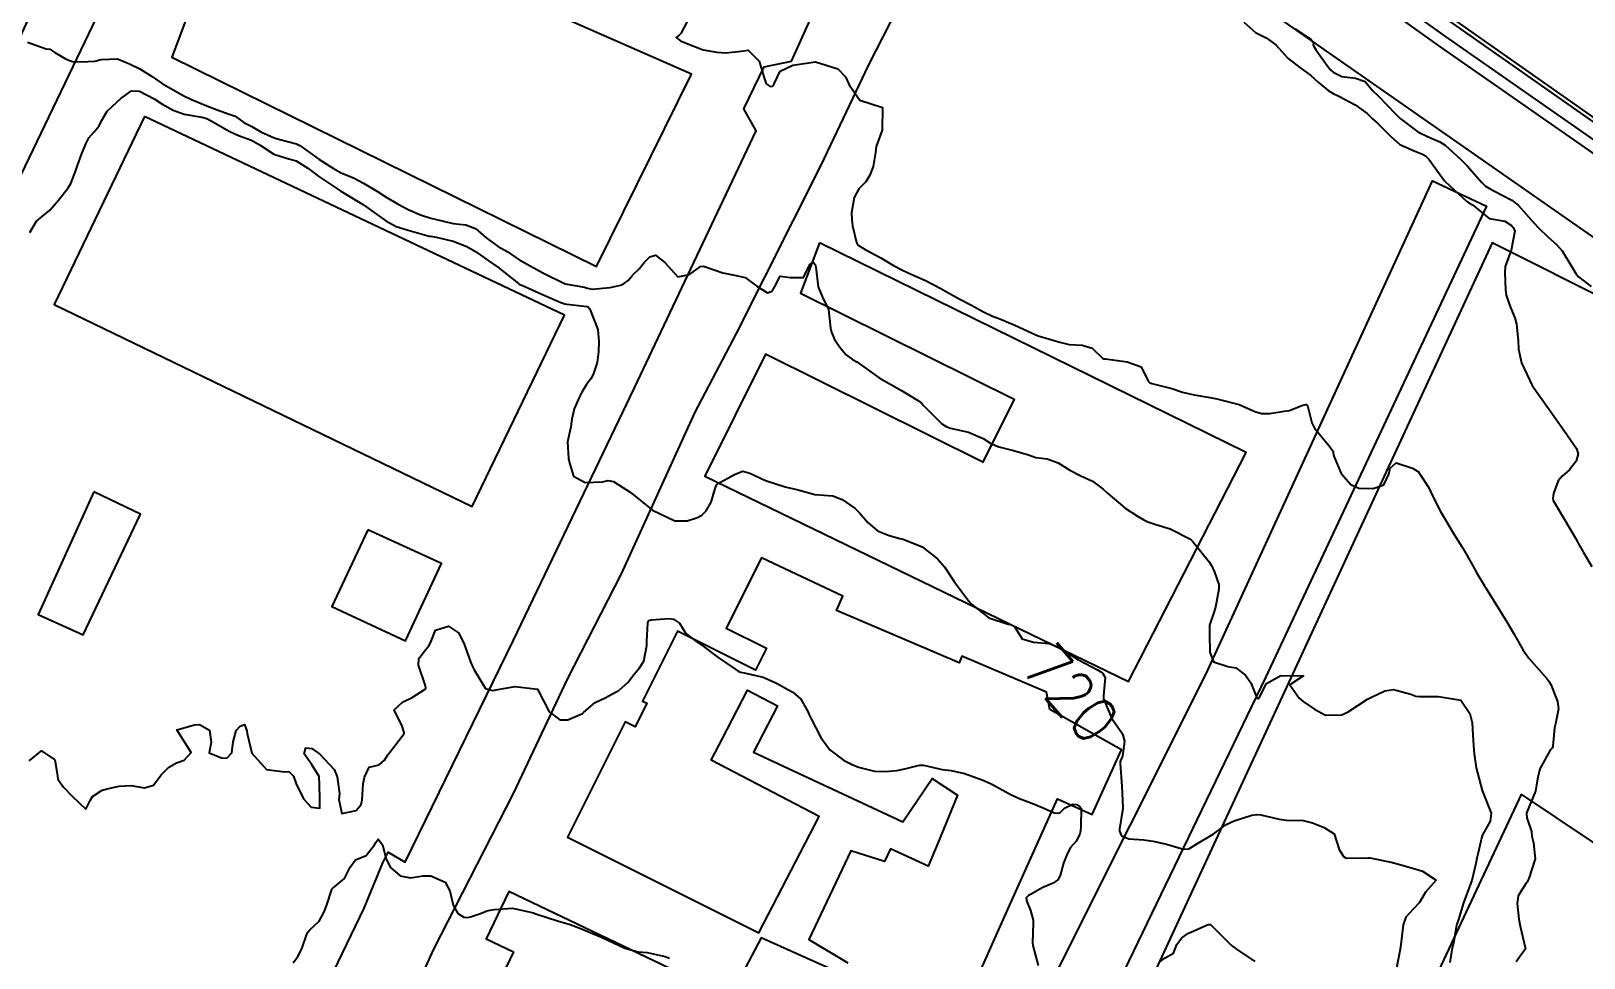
# Model space of a CAD drawing. Header units: metres. Extents: x 307586 to 320046, y 7427249 to 7434250.
# Drawn here: x 308882.6 to 309020.5, y 7432705.4 to 7432787.7 of the extents above; entities that cross this region are included whole.
import ezdxf
from ezdxf.enums import TextEntityAlignment as Align

# ---------------------------------------------------------------- set-up
doc = ezdxf.new("R2010")
doc.units = ezdxf.units.M
doc.header["$MEASUREMENT"] = 0
for name, color, linetype in [('Area Verde e Lazer', 45, 'Continuous'), ('Cotas', 45, 'Continuous'), ('Curvas de Nivel 1m', 11, 'Continuous'), ('Curvas de Nivel 5m', 15, 'Continuous'), ('Edificações', 30, 'Continuous'), ('Vias Primárias', 230, 'Continuous')]:
    doc.layers.add(name, color=color, linetype=linetype)
doc.styles.add('Style-STANDARD', font='STANDARD.shx')

msp = doc.modelspace()

# ---------------------------------------------------------------- linework, layer by layer
at = {"layer": 'Area Verde e Lazer'}
msp.add_lwpolyline([(309028.93, 7432774.32), (309006.07, 7432790.32), (308979.86, 7432809.04), (308949.43, 7432830.54), (308928.29, 7432845.62), (308913.05, 7432855.35), (308899.06, 7432863.2), (308893.28, 7432866.33), (308891.47, 7432866.85), (308890.26, 7432866.25), (308888.85, 7432863.5), (308888.18, 7432862.09), (308887.3, 7432860.74), (308886.29, 7432859), (308885.42, 7432858.33), (308886.37, 7432857.1), (308909.48, 7432846.43), (308932.47, 7432836.15), (308945.11, 7432829.97), (308954.18, 7432824.73), (308968.7, 7432815.32), (308983.63, 7432804.76), (309008.17, 7432787.2), (309038.49, 7432766.08)], dxfattribs=at)
at = {"layer": 'Curvas de Nivel 1m', "flags": 128}
for points, elevation in [([(308941.17, 7432789.08), (308940.31, 7432787.44), (308940.13, 7432787.27), (308939.91, 7432787.09), (308940.3, 7432786.81), (308940.79, 7432786.59), (308942.29, 7432786), (308943.53, 7432785.8), (308944.28, 7432785.73), (308945.45, 7432785.86), (308946.29, 7432785.98), (308947.29, 7432785), (308947.73, 7432783.52), (308947.91, 7432782.99), (308948.25, 7432782.74), (308948.47, 7432782.77), (308948.61, 7432782.99), (308949.14, 7432784.1), (308950.27, 7432784.65), (308952.27, 7432784.94), (308954.27, 7432784.31), (308954.96, 7432783.61), (308955.26, 7432782.9), (308956.23, 7432781.53), (308958.22, 7432780.87), (308958.2, 7432778.87), (308957.66, 7432777.4), (308957.62, 7432776.88), (308957.4, 7432775.64), (308957.1, 7432774.88), (308956.74, 7432774.29), (308956.14, 7432773.65), (308955.73, 7432772.9), (308955.49, 7432771.52), (308955.5, 7432770.9), (308955.56, 7432770.36), (308955.91, 7432768.89), (308955.97, 7432768.78), (308956.08, 7432768.65), (308956.68, 7432768.28), (308958.07, 7432767.52), (308959.21, 7432766.86), (308960.06, 7432766.4), (308960.83, 7432766.06), (308962.04, 7432765.53), (308963.4, 7432764.81), (308964.03, 7432764.46), (308965.11, 7432763.87), (308966.02, 7432763.38), (308966.41, 7432763.17), (308967.15, 7432762.76), (308968.01, 7432762.34), (308968.65, 7432762.1), (308970, 7432761.56), (308971.85, 7432760.7), (308971.94, 7432760.66), (308971.98, 7432760.64), (308972.07, 7432760.61), (308973.98, 7432760.03), (308974.8, 7432759.84), (308975.97, 7432759.76), (308976.85, 7432759.52), (308977.77, 7432758.63), (308977.89, 7432758.56), (308977.96, 7432758.55), (308978.04, 7432758.55), (308979.96, 7432758.28), (308981.2, 7432757.84), (308981.84, 7432756.58), (308981.94, 7432756.45), (308982.15, 7432756.37), (308983.93, 7432755.93), (308984.87, 7432755.61), (308985.93, 7432755.36), (308987.3, 7432755.14), (308987.92, 7432755), (308989.91, 7432754.49), (308991.32, 7432753.88), (308991.91, 7432753.7), (308992.65, 7432753.71), (308993.91, 7432753.9), (308994.38, 7432753.96), (308995.48, 7432754.42), (308995.83, 7432754.51), (308995.91, 7432754.49), (308995.98, 7432754.42), (308996.38, 7432752.89), (308996.6, 7432752.41), (308997.87, 7432750.86), (308998.24, 7432750.39), (308998.31, 7432749.93), (308998.98, 7432748.38), (308999.83, 7432747.4), (309000.55, 7432747.08), (309001.83, 7432747.05), (309002.78, 7432747.38), (309003.22, 7432748.33), (309003.33, 7432748.85), (309003.85, 7432749.32), (309005.31, 7432748.84), (309005.85, 7432748.53), (309005.93, 7432748.39), (309005.99, 7432748.3), (309006.72, 7432747.17), (309007.16, 7432746.28), (309007.8, 7432745), (309008.23, 7432744.27), (309008.92, 7432743.12), (309009.46, 7432742.25), (309009.77, 7432741.74), (309010.63, 7432740.24), (309011.04, 7432739.53), (309011.72, 7432738.39), (309011.83, 7432738.22), (309012.01, 7432737.92), (309013.07, 7432736.21), (309013.69, 7432735.19), (309014.28, 7432734.19), (309015.15, 7432732.7), (309015.49, 7432732.18), (309015.65, 7432731.99), (309017.24, 7432730.16), (309017.41, 7432729.94), (309017.62, 7432729.59), (309018.2, 7432728.14), (309018.27, 7432727.47), (309018, 7432726.15), (309017.93, 7432725.79), (309017.79, 7432724.15), (309017.71, 7432723.99), (309017.55, 7432723.82), (309016.63, 7432722.16), (309016.43, 7432721.26), (309016.23, 7432720.17), (309015.48, 7432718.29), (309015.45, 7432718.21), (309015.45, 7432718.18), (309015.48, 7432717.8), (309015.87, 7432716.58), (309015.91, 7432716.17), (309016.05, 7432715.58), (309016.22, 7432714.17), (309015.66, 7432712.42), (309015.53, 7432712.18), (309015.49, 7432712.1), (309015.41, 7432712), (309014.71, 7432710.87), (309014.62, 7432710.19), (309014.76, 7432708.8), (309014.87, 7432708.18), (309015.34, 7432706.18), (309014.51, 7432705)], 718), ([(308990.32, 7432788.46), (308991.37, 7432787.53), (308992.31, 7432787.07), (308993.16, 7432786.45), (308994.28, 7432785.23), (308995.3, 7432784.43), (308996.27, 7432783.72), (308996.95, 7432783.1), (308997.83, 7432782.4), (308998.25, 7432782.13), (308998.76, 7432781.87), (309000.23, 7432781.1), (309001.29, 7432780.35), (309001.76, 7432779.88), (309002.21, 7432779.48), (309003.35, 7432778.33), (309004.2, 7432777.58), (309005.47, 7432777.02), (309006.19, 7432776.74), (309006.47, 7432776.58), (309006.77, 7432776.29), (309008.15, 7432774.36), (309008.24, 7432774.27), (309010.14, 7432772.52), (309010.31, 7432772.42), (309010.65, 7432772.24), (309012.11, 7432771.02), (309013.52, 7432770.79), (309014.11, 7432770.41), (309014.28, 7432770.2), (309014.39, 7432769.91), (309014.08, 7432768.2), (309013.53, 7432766.75), (309013.5, 7432766.21), (309013.56, 7432764.68), (309013.63, 7432764.2), (309014.02, 7432763.11), (309014.4, 7432762.2), (309014.56, 7432761.64), (309014.7, 7432760.19), (309014.74, 7432759.43), (309014.99, 7432758.19), (309015.94, 7432756.18), (309017.38, 7432754.16), (309017.6, 7432753.85), (309017.91, 7432753.43), (309018.82, 7432752.14), (309019.87, 7432750.6), (309020.03, 7432750.13), (309019.86, 7432749.47), (309019.27, 7432748.71), (309018.61, 7432748.14), (309018.26, 7432747.73), (309017.83, 7432746.59), (309017.77, 7432746.15), (309017.82, 7432745.98), (309018.9, 7432744.14), (309019.78, 7432742.63), (309019.96, 7432742.32), (309020.07, 7432742.13), (309020.51, 7432741.37), (309021.24, 7432740.11)], 717), ([(308994.89, 7432787.87), (308996.31, 7432786.93), (308996.51, 7432786.62), (308996.5, 7432786.42), (308996.74, 7432785.97), (308997.88, 7432784.4), (308998.07, 7432784.19), (308998.27, 7432784.03), (308999.02, 7432783.63), (309000.26, 7432783.48), (309001.1, 7432783.2), (309001.8, 7432782.35), (309002.25, 7432781.91), (309003.79, 7432780.32), (309004.22, 7432779.89), (309005.79, 7432778.72), (309006.2, 7432778.51), (309006.35, 7432778.44), (309006.63, 7432778.29), (309007.74, 7432777.82), (309008.2, 7432777.52), (309009.6, 7432776.26), (309010.17, 7432775.7), (309011.47, 7432774.23), (309011.81, 7432773.89), (309012.15, 7432773.68), (309013.22, 7432773.13), (309014.14, 7432772.66), (309014.72, 7432772.19), (309016.11, 7432770.61), (309016.52, 7432770.17), (309017.33, 7432769.39), (309018.09, 7432768.72), (309018.62, 7432768.14), (309019.48, 7432766.72), (309019.81, 7432766.13), (309020.06, 7432765.84), (309021.19, 7432764.97)], 716), ([(308882.29, 7432786.67), (308883.94, 7432786.1), (308884.28, 7432786.05), (308884.45, 7432785.93), (308884.71, 7432785.75), (308885.71, 7432785.18), (308886.27, 7432784.96), (308887.05, 7432784.94), (308888.27, 7432785), (308888.82, 7432785.15), (308890.27, 7432785.2), (308891.34, 7432784.75), (308892.26, 7432784.3), (308893.3, 7432783.65), (308894.24, 7432783.01), (308895.65, 7432782.2), (308896.23, 7432781.89), (308896.84, 7432781.6), (308898.22, 7432781.04), (308899.14, 7432780.66), (308900.21, 7432780.3), (308900.74, 7432780.1), (308901.51, 7432779.55), (308901.96, 7432779.3), (308902.2, 7432779.19), (308903.01, 7432778.72), (308904.19, 7432778.17), (308904.7, 7432778.03), (308906.18, 7432777.65), (308906.47, 7432777.49), (308908.17, 7432776.3), (308909.45, 7432775.46), (308910.15, 7432775.08), (308911.3, 7432774.59), (308912.14, 7432774.17), (308913.37, 7432773.41), (308914.13, 7432772.93), (308915.22, 7432772.28), (308916.11, 7432771.81), (308917.18, 7432771.36), (308918.1, 7432771.06), (308918.5, 7432770.95), (308920.1, 7432770.59), (308921.23, 7432770.45), (308922.09, 7432770.12), (308923.04, 7432769.29), (308924.08, 7432768.53), (308924.89, 7432768.09), (308926.06, 7432767.3), (308926.14, 7432767.25), (308928.05, 7432766.19), (308930.03, 7432765.21), (308931.75, 7432764.91), (308932.03, 7432764.84), (308932.45, 7432764.75), (308934.03, 7432764.88), (308935.1, 7432765.14), (308935.65, 7432765.52), (308936.05, 7432766.02), (308936.62, 7432766.56), (308937.05, 7432767.12), (308937.57, 7432767.61), (308938.07, 7432767.76), (308938.89, 7432767.1), (308940.04, 7432765.84), (308941.08, 7432766.05), (308942.06, 7432766.77), (308942.33, 7432766.79), (308944.05, 7432766.21), (308945.08, 7432765.99), (308946.04, 7432765.79), (308947.06, 7432765), (308948.03, 7432764.42), (308948.44, 7432764.57), (308948.68, 7432764.98), (308949.13, 7432765.9), (308950.05, 7432765.78), (308951.21, 7432765.79), (308951.79, 7432766.94), (308952.07, 7432767.15), (308952.24, 7432766.94), (308952.3, 7432766.7), (308952.51, 7432764.94), (308952.87, 7432764.09), (308953.43, 7432762.93), (308953.62, 7432761.29), (308953.69, 7432760.92), (308953.98, 7432760.27), (308954.52, 7432759.47), (308955, 7432758.9), (308955.57, 7432758.5), (308955.96, 7432758.28), (308957.94, 7432756.87), (308959.93, 7432755.76), (308961.42, 7432754.83), (308961.7, 7432754.61), (308961.91, 7432754.39), (308963.51, 7432752.8), (308963.89, 7432752.54), (308964.28, 7432752.41), (308965.88, 7432752.05), (308967.16, 7432751.48), (308967.87, 7432751.05), (308968.56, 7432750.74), (308969.86, 7432750.41), (308971.19, 7432750.04), (308971.85, 7432749.81), (308972.87, 7432749.67), (308973.85, 7432749.32), (308974.88, 7432748.67), (308975.84, 7432748.17), (308976.89, 7432747.7), (308977.83, 7432746.99), (308978.21, 7432746.63), (308979.8, 7432745.31), (308980.89, 7432744.59), (308981.46, 7432744.26), (308981.79, 7432744.09), (308982.52, 7432743.84), (308983.78, 7432743.47), (308985.59, 7432742.54), (308985.77, 7432742.38), (308987.25, 7432740.52), (308987.45, 7432740.22), (308987.73, 7432739.62), (308988.1, 7432738.51), (308988.11, 7432738.12), (308987.8, 7432736.51), (308987.79, 7432736.42), (308987.7, 7432736.13), (308987.29, 7432734.9), (308987.27, 7432734.52), (308987.28, 7432734.12), (308987.32, 7432732.51), (308987.64, 7432731.66), (308988.9, 7432731.23), (308989.63, 7432731.12), (308990.49, 7432730.48), (308990.95, 7432729.8), (308991.47, 7432728.46), (308991.53, 7432728.39), (308991.6, 7432728.39), (308991.65, 7432728.42), (308991.68, 7432728.46), (308992.33, 7432729.74), (308993.62, 7432730.44), (308995.62, 7432730.42), (308994.43, 7432729.62), (308995.25, 7432728.42), (308995.6, 7432728.13), (308996.62, 7432727.44), (308997.59, 7432726.93), (308999.02, 7432726.94), (308999.59, 7432727.22), (309001.32, 7432728.34), (309001.6, 7432728.49), (309002.85, 7432729.08), (309003.61, 7432729.2), (309005.15, 7432728.77), (309005.61, 7432728.6), (309005.89, 7432728.58), (309007.61, 7432728.57), (309009.6, 7432728.25), (309010.41, 7432727.05), (309010.6, 7432726.23), (309010.67, 7432725.13), (309010.74, 7432724.23), (309010.79, 7432723.48), (309010.96, 7432722.23), (309011.5, 7432720.22), (309012.3, 7432718.21), (309012.2, 7432717.49), (309011.49, 7432716.22), (309011.49, 7432716.2), (309011.46, 7432716.11), (309011.11, 7432714.56), (309011.04, 7432714.23), (309010.95, 7432713.75), (309010.59, 7432712.23), (309010.27, 7432711.37), (309009.83, 7432710.24), (309009.37, 7432708.69), (309009.26, 7432708.35), (309009.23, 7432708.25), (309008.94, 7432706.66), (309008.85, 7432706.25), (309008.62, 7432704.96)], 719), ([(308882.43, 7432722.86), (308883.53, 7432723.76), (308884.72, 7432722.94), (308884.91, 7432721.74), (308884.99, 7432721.23), (308885.49, 7432720.52), (308886.24, 7432719.72), (308887.47, 7432718.58), (308887.85, 7432719.34), (308888.07, 7432719.7), (308888.92, 7432720.26), (308889.49, 7432720.4), (308890.42, 7432720.6), (308891.49, 7432720.66), (308892.69, 7432720.45), (308893.49, 7432720.7), (308894.15, 7432721.63), (308894.85, 7432722.29), (308895.52, 7432722.67), (308896.21, 7432722.92), (308896.82, 7432723.6), (308895.55, 7432725.61), (308897.11, 7432726.05), (308897.56, 7432726.08), (308898.44, 7432725.58), (308898.61, 7432724.51), (308898.41, 7432723.58), (308899.53, 7432723.12), (308900, 7432723.09), (308900.43, 7432723.56), (308900.54, 7432724.55), (308900.83, 7432725.55), (308901.17, 7432725.94), (308901.56, 7432726.1), (308901.78, 7432725.54), (308901.81, 7432725.28), (308902.21, 7432723.53), (308903.51, 7432722.09), (308905.12, 7432721.89), (308905.51, 7432721.92), (308905.9, 7432721.49), (308906.15, 7432720.83), (308906.81, 7432719.48), (308907.48, 7432718.74), (308908.26, 7432718.67), (308908.24, 7432719.46), (308908.21, 7432720.75), (308908.2, 7432721.46), (308907.52, 7432722.57), (308906.85, 7432723.48), (308907, 7432724.01), (308907.54, 7432723.97), (308908.24, 7432723.46), (308909.51, 7432722.08), (308909.79, 7432721.45), (308910, 7432719.95), (308909.93, 7432719.44), (308910.2, 7432718.17), (308911.47, 7432718.46), (308911.91, 7432718.98), (308912.01, 7432719.41), (308912.09, 7432720.82), (308912.21, 7432721.41), (308912.63, 7432722.29), (308913.52, 7432722.5), (308914, 7432722.92), (308914.29, 7432723.39), (308915.55, 7432725.05), (308915.7, 7432725.22), (308915.74, 7432725.37), (308915.56, 7432725.93), (308914.85, 7432727.38), (308915.59, 7432728.08), (308916.46, 7432728.5), (308917.6, 7432729.23), (308917.66, 7432729.29), (308917.67, 7432729.35), (308917.61, 7432729.61), (308917.02, 7432731.36), (308917.05, 7432731.94), (308917.64, 7432732.71), (308917.94, 7432733.06), (308918.08, 7432733.35), (308918.54, 7432734.47), (308919.67, 7432734.83), (308920.58, 7432734.23), (308921.04, 7432733.31), (308921.63, 7432731.64), (308921.79, 7432731.3), (308921.97, 7432730.95), (308922.96, 7432729.29), (308923.6, 7432729.1), (308924.57, 7432729.27), (308925.6, 7432729.45), (308927.6, 7432729.23), (308928.63, 7432727.22), (308929.57, 7432726.51), (308930.28, 7432726.5), (308931.58, 7432727.07), (308931.64, 7432727.12), (308931.69, 7432727.18), (308932.71, 7432728.05), (308933.6, 7432728.47), (308934.85, 7432729.14), (308935.61, 7432729.81), (308936.18, 7432730.56), (308936.64, 7432731.12), (308937.03, 7432731.71), (308937.3, 7432733.11), (308937.3, 7432733.47), (308937.38, 7432735.11), (308937.47, 7432735.32), (308937.68, 7432735.39), (308939.28, 7432735.49), (308939.68, 7432735.45), (308940.19, 7432735.08), (308940.77, 7432734.18), (308941.66, 7432733.5), (308942.31, 7432733.05), (308943.64, 7432732.03), (308945.11, 7432731.02), (308945.42, 7432730.81), (308945.62, 7432730.74), (308945.94, 7432730.69), (308947.62, 7432730.29), (308948.82, 7432729.77), (308949.61, 7432729.31), (308949.83, 7432729.19), (308950.28, 7432728.96), (308950.98, 7432728.33), (308951.59, 7432727.25), (308951.73, 7432726.94), (308951.86, 7432726.65), (308952.75, 7432724.93), (308953.54, 7432723.84), (308954.77, 7432722.91), (308955.53, 7432722.54), (308956.11, 7432722.31), (308957.52, 7432721.94), (308958.47, 7432721.91), (308959.52, 7432722), (308960.23, 7432722.14), (308961.53, 7432722.49), (308961.87, 7432722.48), (308963.52, 7432722.1), (308964.32, 7432721.99), (308965.52, 7432721.74), (308967.1, 7432721.17), (308967.51, 7432720.99), (308968, 7432720.75), (308969.5, 7432719.94), (308970.31, 7432719.54), (308971.49, 7432719.09), (308972.51, 7432718.69), (308973.48, 7432718.23), (308973.95, 7432718.2), (308974.39, 7432718.67), (308975.15, 7432719), (308975.49, 7432718.97), (308975.71, 7432718.88), (308975.87, 7432718.65), (308975.85, 7432717.04), (308975.81, 7432716.65), (308975.76, 7432716.36), (308975.45, 7432715.72), (308974.93, 7432715.17), (308974.66, 7432714.67), (308974.32, 7432713.78), (308974.01, 7432712.67), (308973.8, 7432712.28), (308973.4, 7432712.01), (308972.48, 7432711.6), (308971.39, 7432711), (308971.19, 7432710.9), (308970.99, 7432710.71), (308971.05, 7432710.38), (308971.37, 7432709.57), (308971.62, 7432708.7), (308971.63, 7432708.42), (308971.56, 7432706.7), (308971.59, 7432706.45), (308972.05, 7432704.69)], 721), ([(308905.89, 7432704.91), (308906.3, 7432705.48), (308906.64, 7432706.16), (308907.11, 7432707.47), (308907.18, 7432707.64), (308907.35, 7432707.84), (308908.19, 7432708.62), (308908.65, 7432709.46), (308908.84, 7432709.99), (308909.33, 7432711.45), (308909.35, 7432711.49), (308909.38, 7432711.52), (308910.43, 7432712.4), (308910.95, 7432713.43), (308911.42, 7432714.08), (308912.38, 7432714.45), (308913.12, 7432715.4), (308913.23, 7432715.61), (308913.44, 7432715.9), (308913.81, 7432715.39), (308914.15, 7432714.12), (308914.52, 7432713.38), (308915.4, 7432712.65), (308916.29, 7432712.47), (308917.4, 7432712.65), (308918.11, 7432712.64), (308919.39, 7432712.08), (308919.81, 7432711.32), (308920.1, 7432710.05), (308920.52, 7432709.31), (308921.03, 7432708.98), (308921.36, 7432708.96), (308921.64, 7432709.02), (308922.51, 7432709.29), (308923.1, 7432709.55), (308923.37, 7432709.61), (308923.74, 7432709.65), (308925.37, 7432709.77), (308927.24, 7432709.36), (308927.36, 7432709.31), (308927.61, 7432709.23), (308929.36, 7432708.66), (308930.48, 7432708.32), (308931.35, 7432708.01), (308933.34, 7432707.16), (308935.33, 7432706.23), (308936.54, 7432705.91), (308937.32, 7432705.83), (308938.92, 7432705.49), (308939.32, 7432705.34)], 722), ([(308982.88, 7432705), (308983.33, 7432705.38), (308984.09, 7432705.79), (308984.39, 7432706.55), (308984.78, 7432707.12), (308985.35, 7432707.53), (308987.17, 7432708.33), (308987.36, 7432708.32), (308989.19, 7432706.49), (308989.34, 7432706.37), (308989.67, 7432706.15), (308991.32, 7432705.05)], 721)]:
    msp.add_lwpolyline(points, dxfattribs=dict(at, elevation=elevation))
at = {"layer": 'Curvas de Nivel 5m', "elevation": 720, "flags": 128}
msp.add_lwpolyline([(308882.48, 7432769.78), (308883.08, 7432770.78), (308884.1, 7432771.61), (308884.27, 7432771.76), (308885.03, 7432772.66), (308885.89, 7432773.73), (308886.14, 7432774.13), (308886.59, 7432775.29), (308886.72, 7432775.72), (308887.11, 7432776.78), (308887.5, 7432777.72), (308887.72, 7432778.18), (308888.19, 7432778.72), (308888.65, 7432779.25), (308888.87, 7432779.7), (308889.37, 7432780.54), (308890.22, 7432781.36), (308890.58, 7432781.68), (308891.53, 7432782.37), (308892.23, 7432782.33), (308893.52, 7432781.65), (308894.22, 7432781.2), (308895.23, 7432780.65), (308896.21, 7432780.3), (308897.77, 7432780.03), (308898.21, 7432779.89), (308898.8, 7432779.58), (308900.19, 7432778.77), (308901.03, 7432778.4), (308902.19, 7432777.98), (308902.94, 7432777.53), (308904.17, 7432776.72), (308905.28, 7432776.39), (308906.16, 7432776.13), (308907.18, 7432775.48), (308908.15, 7432774.75), (308910.13, 7432773.45), (308912.12, 7432772.24), (308913.27, 7432771.41), (308914.1, 7432770.8), (308915.03, 7432770.32), (308916.09, 7432769.99), (308917.97, 7432769.46), (308918.08, 7432769.44), (308918.58, 7432769.35), (308920.08, 7432769.01), (308921.31, 7432768.54), (308922.07, 7432768.08), (308923.2, 7432767.29), (308924.05, 7432766.69), (308925.9, 7432765.25), (308925.97, 7432765.19), (308926.03, 7432765.16), (308926.18, 7432765.1), (308928.02, 7432764.26), (308929.66, 7432763.57), (308930.02, 7432763.44), (308930.2, 7432763.4), (308932.01, 7432763.21), (308932.09, 7432763.18), (308932.22, 7432762.96), (308932.95, 7432761.17), (308933.04, 7432760.1), (308933.01, 7432759.17), (308932.9, 7432758.23), (308932.53, 7432757.17), (308932.33, 7432756.78), (308931.93, 7432756.28), (308931.52, 7432755.59), (308931.32, 7432755.19), (308930.83, 7432754.12), (308930.64, 7432753.2), (308930.56, 7432752.52), (308930.24, 7432751.2), (308930.35, 7432749.71), (308930.45, 7432749.2), (308930.78, 7432748.14), (308931.83, 7432747.58), (308933.35, 7432747.64), (308933.83, 7432747.76), (308934.34, 7432747.66), (308935.16, 7432747.14), (308935.82, 7432746.71), (308937.79, 7432745.11), (308939.78, 7432744.17), (308940.88, 7432744.17), (308941.79, 7432744.47), (308942.18, 7432744.67), (308942.56, 7432745.05), (308943.02, 7432745.83), (308943.38, 7432747.04), (308943.49, 7432747.38), (308943.83, 7432747.62), (308945.13, 7432748.32), (308945.84, 7432748.57), (308946.44, 7432748.4), (308947.83, 7432747.76), (308949.6, 7432747.19), (308949.82, 7432747.14), (308949.97, 7432747.11), (308950.62, 7432746.96), (308951.82, 7432746.62), (308952.23, 7432746.52), (308953.82, 7432746.4), (308954.64, 7432746.07), (308955.8, 7432745.27), (308956.2, 7432744.89), (308956.93, 7432744.03), (308957.78, 7432743.3), (308958.82, 7432742.86), (308959.77, 7432742.61), (308960.08, 7432742.54), (308961.76, 7432741.86), (308963.12, 7432740.81), (308963.74, 7432740.08), (308964.61, 7432738.79), (308965.71, 7432737.27), (308965.93, 7432737), (308966.15, 7432736.77), (308967.69, 7432735.57), (308969.4, 7432735.01), (308969.68, 7432734.93), (308969.98, 7432734.73), (308970.65, 7432733.7), (308971.66, 7432733.41), (308973.05, 7432733.29), (308973.66, 7432733.05), (308974.34, 7432732.67), (308975.64, 7432731.84), (308977.32, 7432730.94), (308977.63, 7432730.77), (308977.81, 7432730.63), (308978, 7432730.25), (308977.85, 7432728.63), (308977.86, 7432728.37), (308978.59, 7432726.62), (308979.56, 7432725.25), (308979.74, 7432724.61), (308979.54, 7432723.29), (308979.34, 7432722.81), (308979.33, 7432722.61), (308979.5, 7432720.61), (308979.57, 7432718.7), (308979.57, 7432718.61), (308979.48, 7432718.09), (308979.28, 7432716.8), (308979.28, 7432716.61), (308979.46, 7432716.19), (308980.12, 7432715.93), (308981.45, 7432715.86), (308982.29, 7432715.74), (308983.45, 7432715.47), (308984.97, 7432715.01), (308985.44, 7432715.06), (308986.37, 7432715.61), (308987.46, 7432716.27), (308987.61, 7432716.35), (308987.81, 7432716.51), (308988.77, 7432717.2), (308989.47, 7432717.52), (308991.04, 7432718.03), (308991.48, 7432718.11), (308991.85, 7432718.08), (308993.48, 7432717.69), (308994.33, 7432717.57), (308995.47, 7432717.58), (308996.43, 7432717.37), (308997.47, 7432716.95), (308998.36, 7432716.38), (308998.81, 7432715), (308999.17, 7432714.37), (308999.43, 7432714.23), (309001.35, 7432714.26), (309001.43, 7432714.26), (309001.52, 7432714.25), (309003.43, 7432713.86), (309004.06, 7432713.68), (309005.42, 7432713.31), (309006.19, 7432713.06), (309007.41, 7432712.27), (309006.48, 7432711.2), (309005.92, 7432710.29), (309005.38, 7432709.7), (309004.71, 7432708.97), (309004.49, 7432708.31), (309004.37, 7432707.29), (309004.25, 7432706.31), (309004.11, 7432705.53), (309003.86, 7432704.31)], dxfattribs=at)
at = {"layer": 'Edificações'}
for points in [[(308901.23, 7432801.68), (308895.1, 7432785.35), (308932.84, 7432766.75), (308941.27, 7432783.85), (308925.48, 7432790.8), (308926.82, 7432793.84), (308928.92, 7432792.92), (308934.62, 7432803.33), (308908.87, 7432815.13), (308907.87, 7432813.02), (308907.16, 7432813.35), (308905.53, 7432809.9), (308906.31, 7432809.53), (308903.24, 7432803.03), (308916.41, 7432796.82), (308915.73, 7432795.37)], [(308892.69, 7432780.07), (308884.64, 7432763.38), (308921.79, 7432745.45), (308929.99, 7432762.44)], [(308952.65, 7432768.86), (308950.96, 7432764.4), (308969.92, 7432754.98), (308967.14, 7432749.37), (308947.84, 7432758.96), (308942.46, 7432748.13), (308980.08, 7432729.91), (308990.54, 7432750.25)], [(309061, 7432689.05), (309068.01, 7432699.02), (309057.43, 7432706.9), (309023.64, 7432730.2), (309034.43, 7432757.82), (309012.4, 7432768.85), (308943.58, 7432620.25), (308976.5, 7432595.78), (308988.29, 7432629.91), (308988.54, 7432636.55), (308979.67, 7432642.15), (308978.49, 7432642.75), (308981.54, 7432648.83), (308988.8, 7432645.18), (308993.63, 7432654.8), (308986.53, 7432658.36), (308990, 7432667.91), (309006.36, 7432701.44), (309015, 7432719.87), (309058.57, 7432690.68), (309061, 7432689.05)], [(308888.17, 7432746.74), (308883.22, 7432735.87), (308887.22, 7432734.05), (308892.31, 7432744.77)], [(308912.51, 7432743.37), (308909.33, 7432736.58), (308915.86, 7432733.53), (308919.06, 7432740.39)], [(308944.67, 7432701.88), (308925.04, 7432711.25), (308923.04, 7432707.05), (308925.45, 7432705.9), (308915.1, 7432684.23), (308950.09, 7432667.53), (308962.5, 7432693.53), (308965.15, 7432692.36), (308967.58, 7432698.13), (308947.45, 7432707.15)]]:
    msp.add_lwpolyline(points, close=True, dxfattribs=at)
msp.add_lwpolyline([(308964.95, 7432699.76), (308969.41, 7432709.82), (308973.79, 7432719.5), (308976.86, 7432718.11), (308979.45, 7432723.83), (308973.11, 7432727.41), (308972.79, 7432728.96), (308965.29, 7432732.17), (308965.03, 7432731.56), (308954.16, 7432736.21), (308954.71, 7432737.49), (308947.47, 7432740.88), (308944.35, 7432734.65), (308947.92, 7432732.87), (308946.95, 7432730.92), (308940.03, 7432734.39), (308936.92, 7432728.17), (308937.31, 7432727.98), (308936.26, 7432725.87), (308935.38, 7432726.31), (308930.26, 7432716.08), (308947.24, 7432707.58), (308952.61, 7432717.93), (308943.01, 7432722.91), (308944.02, 7432724.85), (308946.25, 7432729.13), (308948.91, 7432727.75), (308946.76, 7432723.62), (308960.05, 7432717.44), (308962.64, 7432721.3), (308964.88, 7432719.8), (308963.15, 7432715.56), (308962.29, 7432713.51), (308958.94, 7432715.06), (308958.42, 7432713.93), (308955.43, 7432714.87), (308951.7, 7432706.99), (308955.16, 7432704.93)], dxfattribs=at)
at = {"layer": 'Vias Primárias'}
for points in [[(309029.37, 7432774.39), (309006.14, 7432790.73), (308980, 7432809.43), (308949.86, 7432830.85), (308928.4, 7432845.94), (308913.38, 7432855.52), (308899.54, 7432863.58), (308893.53, 7432866.87), (308889.3, 7432869.09), (308888.57, 7432867.83), (308887.42, 7432865.63), (308886.29, 7432864.17), (308885.27, 7432862.64), (308883.55, 7432860.59), (308879.07, 7432857.97), (308885.73, 7432856.29), (308909.07, 7432845.52), (308932.04, 7432835.24), (308944.64, 7432829.08), (308953.66, 7432823.88), (308968.14, 7432814.49), (308983.05, 7432803.94), (309007.59, 7432786.39), (309037.91, 7432765.27)], [(309125.76, 7432697.11), (309101.51, 7432713.81), (309074.74, 7432732.01), (309047.22, 7432751.38), (309019.25, 7432770.84), (308979.17, 7432798.81), (308972.02, 7432803.64), (308962.2, 7432810.82), (308962.41, 7432805.16), (308962.15, 7432802.39), (308961.56, 7432799.12), (308960.07, 7432795.74), (308962.13, 7432794.77), (308957, 7432784.67), (308952.75, 7432775.76), (308945.26, 7432760.87), (308941.55, 7432753.83), (308935.02, 7432739.48), (308930.23, 7432730.12), (308925.41, 7432719.97), (308918.34, 7432706.13), (308912.53, 7432693.31)]]:
    msp.add_lwpolyline(points, dxfattribs=at)
for points in [[(308904.85, 7432694.54), (308912.18, 7432709.78), (308913.85, 7432713.8), (308914.33, 7432714.76), (308915.82, 7432713.85), (308925.44, 7432733.59), (308936.19, 7432755.97), (308947.02, 7432778.82), (308945.91, 7432780.77), (308947.72, 7432784.5), (308950.15, 7432784.99), (308954.89, 7432795.51), (308957.07, 7432799.99, 0.230982), (308957.07, 7432809.54, -0.026359), (308955.04, 7432814.33, 0.216295), (308951.61, 7432817.83), (308944.54, 7432822.22), (308930.49, 7432828.96), (308911.45, 7432837.59), (308894.54, 7432845.19), (308878.92, 7432852.31, 0.119978)], [(308837.12, 7432698.45), (308844.64, 7432709.69), (308869.28, 7432760.58), (308886.12, 7432796.87), (308905.2, 7432836.82), (308910.55, 7432834.11), (308906.62, 7432826.35), (308900.37, 7432814.23), (308895.37, 7432803.29), (308889.51, 7432791.22), (308880.27, 7432771.95), (308866.08, 7432742.3), (308854.58, 7432718.2, 0.105673), (308853.01, 7432711.62, 0.279405), (308857.15, 7432704.4, 0.029727)]]:
    msp.add_lwpolyline(points, format="xyb", dxfattribs=at)
at = {"layer": 'Vias Primárias', "elevation": 727.45}
msp.add_lwpolyline([(308935.67, 7432625.78), (308945.53, 7432646.87), (308966.82, 7432690.35), (308986.96, 7432730.53), (309007.08, 7432774.38), (309011.89, 7432772.12), (308992.26, 7432730.27), (308970.81, 7432685.84), (308943.1, 7432629.17), (308941.42, 7432624.23, 0.245184), (308941.86, 7432621.33, -1.165392)], format="xyb", dxfattribs=at)

# ---------------------------------------------------------------- texts
at = {"layer": 'Cotas', "style": 'Style-STANDARD'}
msp.add_text('720', height=4, rotation=311.1628, dxfattribs=at).set_placement((308974.98, 7432728.85, 720), align=Align.MIDDLE_CENTER)

doc.saveas('drawing.dxf')
